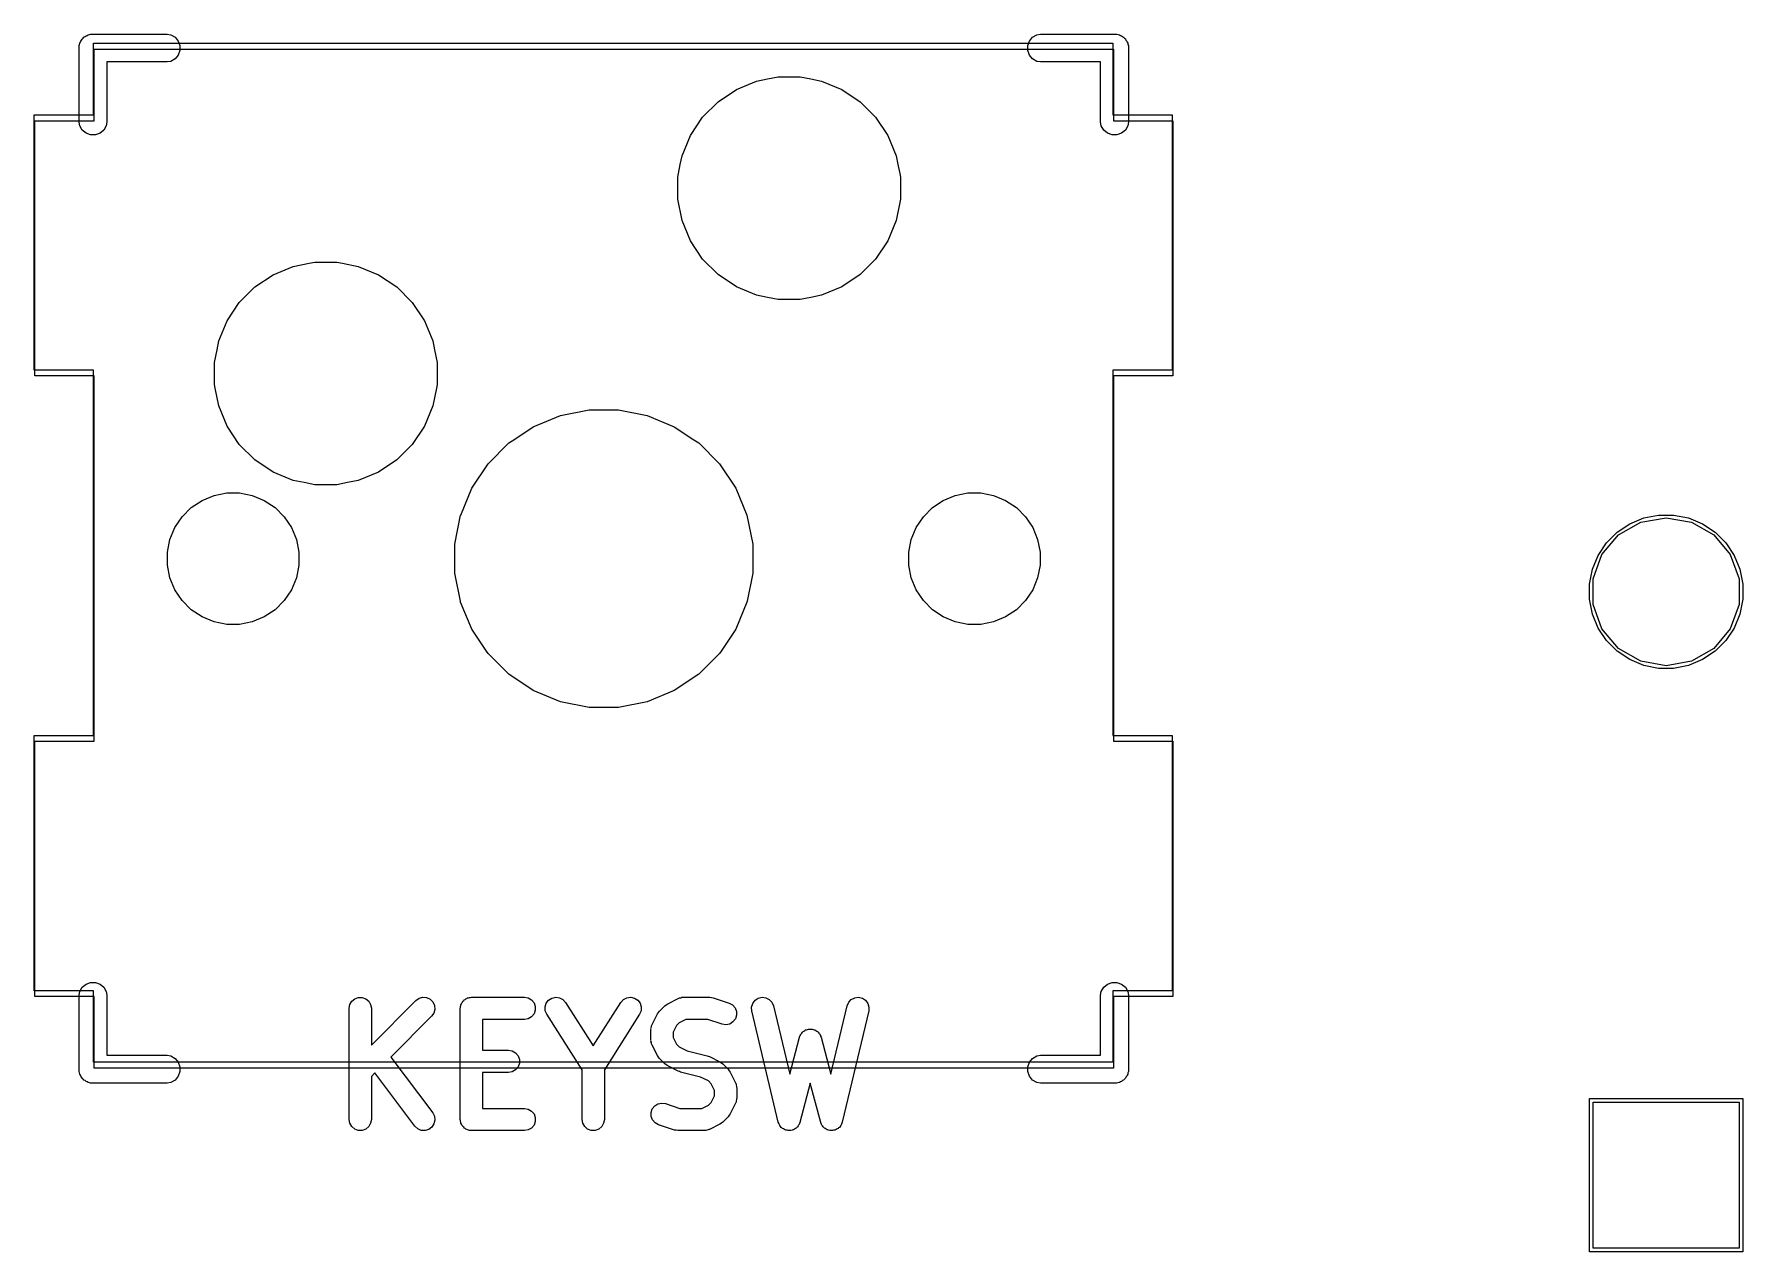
# Model space of a CAD drawing. Header units: millimetres. Extents: x 13 to 222, y -3 to 195.
# Drawn here: x 30.57 to 53.99, y 87.55 to 104.25 of the extents above; entities that cross this region are included whole.
import ezdxf

# ---------------------------------------------------------------- set-up
doc = ezdxf.new("R2010")
doc.units = ezdxf.units.MM
doc.header["$MEASUREMENT"] = 0
doc.layers.add('Ergodox plate', color=7, linetype='Continuous', lineweight=0, true_color=0xf6921e)
doc.layers.add('Orig switch cut', color=7, linetype='Continuous', lineweight=0, true_color=0xde3535)
doc.layers.add('Mask', color=134, linetype='Continuous')
doc.layers.add('Silk', color=142, linetype='Continuous')

msp = doc.modelspace()

# ---------------------------------------------------------------- linework, layer by layer
at = {"layer": 'Ergodox plate'}
msp.add_lwpolyline([(45.351, 104.124), (45.351, 103.144), (46.164, 103.144), (46.164, 99.644), (45.351, 99.644), (45.351, 94.635), (46.164, 94.635), (46.164, 91.135), (45.351, 91.135), (45.351, 90.154), (31.381, 90.154), (31.381, 91.135), (30.568, 91.135), (30.568, 94.635), (31.381, 94.635), (31.381, 99.644), (30.568, 99.644), (30.568, 103.144), (31.381, 103.144), (31.381, 104.124)], close=True, dxfattribs=at)
at = {"layer": 'Mask', "linetype": 'Continuous'}
for p, q in [((40.193, 103.49), (40.47, 103.606)), ((40.47, 103.606), (40.618, 103.635)), ((40.618, 103.635), (40.765, 103.664)), ((40.765, 103.664), (41.066, 103.664)), ((41.066, 103.664), (41.213, 103.635)), ((41.213, 103.635), (41.361, 103.606)), ((41.361, 103.606), (41.638, 103.49)), ((39.73, 103.111), (39.943, 103.323)), ((39.943, 103.323), (40.193, 103.49)), ((41.638, 103.49), (41.888, 103.323)), ((41.888, 103.323), (42.101, 103.111)), ((39.563, 102.861), (39.73, 103.111)), ((42.101, 103.111), (42.268, 102.861)), ((39.448, 102.583), (39.563, 102.861)), ((42.268, 102.861), (42.383, 102.583)), ((39.424, 102.464), (39.448, 102.583)), ((42.383, 102.583), (42.406, 102.464)), ((39.399, 102.337), (39.424, 102.464)), ((42.406, 102.464), (42.432, 102.337)), ((39.389, 102.288), (39.399, 102.337)), ((39.389, 101.988), (39.389, 102.288)), ((42.432, 102.337), (42.441, 102.288)), ((42.441, 102.288), (42.441, 101.988)), ((39.448, 101.693), (39.389, 101.988)), ((42.441, 101.988), (42.383, 101.693)), ((39.563, 101.415), (39.448, 101.693)), ((42.383, 101.693), (42.268, 101.415)), ((39.73, 101.165), (39.563, 101.415)), ((42.268, 101.415), (42.101, 101.165)), ((33.593, 100.783), (33.843, 100.95)), ((33.843, 100.95), (34.12, 101.066)), ((34.12, 101.066), (34.335, 101.108)), ((34.335, 101.108), (34.415, 101.124)), ((34.415, 101.124), (34.716, 101.124)), ((34.716, 101.124), (34.796, 101.108)), ((34.796, 101.108), (35.011, 101.066)), ((35.011, 101.066), (35.288, 100.95)), ((35.288, 100.95), (35.538, 100.783)), ((39.943, 100.953), (39.73, 101.165)), ((40.193, 100.786), (39.943, 100.953)), ((41.888, 100.953), (41.638, 100.786)), ((42.101, 101.165), (41.888, 100.953)), ((33.38, 100.571), (33.593, 100.783)), ((35.538, 100.783), (35.751, 100.571)), ((40.47, 100.671), (40.193, 100.786)), ((41.638, 100.786), (41.361, 100.671)), ((33.213, 100.321), (33.38, 100.571)), ((35.751, 100.571), (35.918, 100.321)), ((40.618, 100.641), (40.47, 100.671)), ((40.765, 100.612), (40.618, 100.641)), ((41.066, 100.612), (40.765, 100.612)), ((41.213, 100.641), (41.066, 100.612)), ((41.361, 100.671), (41.213, 100.641)), ((33.098, 100.043), (33.213, 100.321)), ((35.918, 100.321), (36.033, 100.043)), ((33.074, 99.921), (33.098, 100.043)), ((36.033, 100.043), (36.057, 99.921)), ((33.039, 99.748), (33.074, 99.921)), ((36.057, 99.921), (36.091, 99.748)), ((33.039, 99.448), (33.039, 99.748)), ((36.091, 99.748), (36.091, 99.448)), ((33.05, 99.396), (33.039, 99.448)), ((33.098, 99.153), (33.05, 99.396)), ((36.081, 99.396), (36.033, 99.153)), ((36.091, 99.448), (36.081, 99.396)), ((33.213, 98.875), (33.098, 99.153)), ((36.033, 99.153), (35.918, 98.875)), ((37.78, 99.021), (38.174, 99.099)), ((38.174, 99.099), (38.576, 99.099)), ((38.576, 99.099), (38.971, 99.021)), ((33.38, 98.625), (33.213, 98.875)), ((35.918, 98.875), (35.751, 98.625)), ((37.141, 98.688), (37.409, 98.867)), ((37.409, 98.867), (37.78, 99.021)), ((37.78, 99.021), (37.78, 99.021)), ((37.78, 99.021), (37.78, 99.021)), ((38.971, 99.021), (38.971, 99.021)), ((38.971, 99.021), (38.971, 99.021)), ((38.971, 99.021), (39.342, 98.867)), ((39.342, 98.867), (39.61, 98.688)), ((33.593, 98.413), (33.38, 98.625)), ((35.751, 98.625), (35.538, 98.413)), ((36.79, 98.359), (37.074, 98.644)), ((37.074, 98.644), (37.141, 98.688)), ((39.61, 98.688), (39.677, 98.644)), ((39.677, 98.644), (39.961, 98.359)), ((33.843, 98.246), (33.593, 98.413)), ((35.538, 98.413), (35.288, 98.246)), ((36.567, 98.025), (36.79, 98.359)), ((36.79, 98.359), (36.79, 98.359)), ((39.961, 98.359), (39.961, 98.359)), ((39.961, 98.359), (40.184, 98.025)), ((34.12, 98.131), (33.843, 98.246)), ((34.268, 98.101), (34.12, 98.131)), ((35.011, 98.131), (34.863, 98.101)), ((35.288, 98.246), (35.011, 98.131)), ((32.869, 97.857), (33.033, 97.925)), ((33.033, 97.925), (33.207, 97.959)), ((33.207, 97.959), (33.384, 97.959)), ((33.384, 97.959), (33.558, 97.925)), ((33.558, 97.925), (33.722, 97.857)), ((34.415, 98.072), (34.268, 98.101)), ((34.716, 98.072), (34.415, 98.072)), ((34.863, 98.101), (34.716, 98.072)), ((36.414, 97.656), (36.567, 98.025)), ((40.184, 98.025), (40.337, 97.656)), ((43.029, 97.857), (43.193, 97.925)), ((43.193, 97.925), (43.367, 97.959)), ((43.367, 97.959), (43.544, 97.959)), ((43.544, 97.959), (43.718, 97.925)), ((43.718, 97.925), (43.882, 97.857)), ((32.596, 97.633), (32.721, 97.758)), ((32.721, 97.758), (32.869, 97.857)), ((33.722, 97.857), (33.87, 97.758)), ((33.87, 97.758), (33.995, 97.633)), ((42.756, 97.633), (42.881, 97.758)), ((42.881, 97.758), (43.029, 97.857)), ((43.882, 97.857), (44.03, 97.758)), ((44.03, 97.758), (44.155, 97.633)), ((32.429, 97.321), (32.497, 97.485)), ((32.497, 97.485), (32.596, 97.633)), ((33.995, 97.633), (34.094, 97.485)), ((34.094, 97.485), (34.162, 97.321)), ((36.334, 97.259), (36.413, 97.654)), ((36.413, 97.654), (36.414, 97.656)), ((40.337, 97.656), (40.338, 97.654)), ((40.338, 97.654), (40.416, 97.259)), ((42.589, 97.321), (42.657, 97.485)), ((42.657, 97.485), (42.756, 97.633)), ((44.155, 97.633), (44.254, 97.485)), ((44.254, 97.485), (44.322, 97.321)), ((52.266, 97.421), (52.438, 97.536)), ((52.438, 97.536), (52.629, 97.616)), ((52.629, 97.616), (52.832, 97.656)), ((52.832, 97.656), (53.039, 97.656)), ((53.039, 97.656), (53.242, 97.616)), ((53.242, 97.616), (53.433, 97.536)), ((53.433, 97.536), (53.606, 97.421)), ((32.394, 97.147), (32.429, 97.321)), ((34.162, 97.321), (34.196, 97.147)), ((36.334, 96.857), (36.334, 97.259)), ((40.416, 97.259), (40.416, 96.857)), ((42.554, 97.147), (42.589, 97.321)), ((44.322, 97.321), (44.356, 97.147)), ((52.004, 97.103), (52.119, 97.275)), ((52.119, 97.275), (52.266, 97.421)), ((53.606, 97.421), (53.752, 97.275)), ((53.752, 97.275), (53.867, 97.103)), ((32.394, 96.969), (32.394, 97.147)), ((32.429, 96.795), (32.394, 96.969)), ((34.196, 96.969), (34.162, 96.795)), ((34.196, 97.147), (34.196, 96.969)), ((42.554, 96.969), (42.554, 97.147)), ((42.589, 96.795), (42.554, 96.969)), ((44.356, 96.969), (44.322, 96.795)), ((44.356, 97.147), (44.356, 96.969)), ((51.925, 96.912), (52.004, 97.103)), ((53.867, 97.103), (53.946, 96.912)), ((32.497, 96.631), (32.429, 96.795)), ((34.162, 96.795), (34.094, 96.631)), ((36.41, 96.476), (36.334, 96.857)), ((40.416, 96.857), (40.341, 96.476)), ((42.657, 96.631), (42.589, 96.795)), ((44.322, 96.795), (44.254, 96.631)), ((51.885, 96.708), (51.925, 96.912)), ((53.946, 96.912), (53.987, 96.708)), ((32.596, 96.484), (32.497, 96.631)), ((34.094, 96.631), (33.995, 96.484)), ((42.756, 96.484), (42.657, 96.631)), ((44.254, 96.631), (44.155, 96.484)), ((51.885, 96.501), (51.885, 96.708)), ((51.925, 96.298), (51.885, 96.501)), ((53.987, 96.501), (53.946, 96.298)), ((53.987, 96.708), (53.987, 96.501)), ((32.721, 96.358), (32.596, 96.484)), ((32.869, 96.26), (32.721, 96.358)), ((33.033, 96.192), (32.869, 96.26)), ((33.722, 96.26), (33.558, 96.192)), ((33.87, 96.358), (33.722, 96.26)), ((33.995, 96.484), (33.87, 96.358)), ((36.413, 96.463), (36.41, 96.476)), ((36.567, 96.091), (36.413, 96.463)), ((40.338, 96.463), (40.184, 96.091)), ((40.341, 96.476), (40.338, 96.463)), ((42.881, 96.358), (42.756, 96.484)), ((43.029, 96.26), (42.881, 96.358)), ((43.193, 96.192), (43.029, 96.26)), ((43.882, 96.26), (43.718, 96.192)), ((44.03, 96.358), (43.882, 96.26)), ((44.155, 96.484), (44.03, 96.358)), ((52.004, 96.107), (51.925, 96.298)), ((53.946, 96.298), (53.867, 96.107)), ((33.207, 96.157), (33.033, 96.192)), ((33.384, 96.157), (33.207, 96.157)), ((33.558, 96.192), (33.384, 96.157)), ((36.769, 95.789), (36.567, 96.091)), ((40.184, 96.091), (39.982, 95.789)), ((43.367, 96.157), (43.193, 96.192)), ((43.544, 96.157), (43.367, 96.157)), ((43.718, 96.192), (43.544, 96.157)), ((52.119, 95.935), (52.004, 96.107)), ((53.867, 96.107), (53.752, 95.935)), ((36.79, 95.757), (36.769, 95.789)), ((39.982, 95.789), (39.961, 95.757)), ((52.266, 95.789), (52.119, 95.935)), ((52.438, 95.674), (52.266, 95.789)), ((53.606, 95.789), (53.433, 95.674)), ((53.752, 95.935), (53.606, 95.789)), ((37.074, 95.473), (36.79, 95.757)), ((39.961, 95.757), (39.677, 95.473)), ((52.629, 95.594), (52.438, 95.674)), ((52.832, 95.554), (52.629, 95.594)), ((53.039, 95.554), (52.832, 95.554)), ((53.242, 95.594), (53.039, 95.554)), ((53.433, 95.674), (53.242, 95.594)), ((37.409, 95.249), (37.074, 95.473)), ((37.074, 95.473), (37.074, 95.473)), ((39.677, 95.473), (39.342, 95.249)), ((39.677, 95.473), (39.677, 95.473)), ((37.78, 95.096), (37.409, 95.249)), ((38.174, 95.017), (37.78, 95.096)), ((37.78, 95.096), (37.78, 95.096)), ((37.78, 95.096), (37.78, 95.096)), ((38.971, 95.096), (38.576, 95.017)), ((39.342, 95.249), (38.971, 95.096)), ((38.971, 95.096), (38.971, 95.096)), ((38.971, 95.096), (38.971, 95.096)), ((38.576, 95.017), (38.174, 95.017)), ((51.885, 87.554), (51.885, 89.656)), ((51.885, 89.656), (53.987, 89.656)), ((53.987, 89.656), (53.987, 87.554)), ((53.987, 87.554), (51.885, 87.554))]:
    msp.add_line(p, q, dxfattribs=at)
at = {"layer": 'Orig switch cut'}
msp.add_lwpolyline([(45.36, 104.043), (45.36, 103.063), (46.173, 103.063), (46.173, 99.563), (45.36, 99.563), (45.36, 94.554), (46.173, 94.554), (46.173, 91.054), (45.36, 91.054), (45.36, 90.073), (31.39, 90.073), (31.39, 91.054), (30.577, 91.054), (30.577, 94.554), (31.39, 94.554), (31.39, 99.563), (30.577, 99.563), (30.577, 103.063), (31.39, 103.063), (31.39, 104.043)], close=True, dxfattribs=at)
at = {"layer": 'Silk', "linetype": 'Continuous'}
for p, q in [((31.251, 104.206), (31.266, 104.215)), ((31.266, 104.215), (31.279, 104.226)), ((31.279, 104.226), (31.295, 104.231)), ((31.295, 104.231), (31.309, 104.24)), ((31.309, 104.24), (31.326, 104.243)), ((31.326, 104.243), (31.342, 104.249)), ((31.342, 104.249), (31.359, 104.249)), ((31.359, 104.249), (31.359, 104.249)), ((31.359, 104.249), (32.392, 104.249)), ((32.392, 104.249), (32.442, 104.24)), ((32.442, 104.24), (32.5, 104.206)), ((44.251, 104.206), (44.309, 104.24)), ((44.309, 104.24), (44.359, 104.249)), ((44.359, 104.249), (45.392, 104.249)), ((45.392, 104.249), (45.409, 104.249)), ((45.392, 104.249), (45.392, 104.249)), ((45.409, 104.249), (45.425, 104.243)), ((45.425, 104.243), (45.442, 104.24)), ((45.442, 104.24), (45.456, 104.231)), ((45.456, 104.231), (45.472, 104.226)), ((45.472, 104.226), (45.485, 104.215)), ((45.485, 104.215), (45.5, 104.206)), ((31.185, 104.092), (31.191, 104.108)), ((31.185, 104.075), (31.185, 104.092)), ((31.185, 103.041), (31.185, 104.075)), ((31.185, 104.075), (31.185, 104.075)), ((31.191, 104.108), (31.194, 104.124)), ((31.194, 104.124), (31.202, 104.139)), ((31.202, 104.139), (31.208, 104.155)), ((31.208, 104.155), (31.219, 104.168)), ((31.219, 104.168), (31.227, 104.182)), ((31.227, 104.182), (31.24, 104.193)), ((31.24, 104.193), (31.251, 104.206)), ((32.5, 104.206), (32.543, 104.155)), ((32.543, 104.155), (32.566, 104.092)), ((32.566, 104.025), (32.543, 103.961)), ((32.566, 104.092), (32.566, 104.025)), ((44.185, 104.092), (44.208, 104.155)), ((44.185, 104.025), (44.185, 104.092)), ((44.208, 103.961), (44.185, 104.025)), ((44.208, 104.155), (44.251, 104.206)), ((45.5, 104.206), (45.511, 104.193)), ((45.511, 104.193), (45.524, 104.183)), ((45.524, 104.183), (45.532, 104.168)), ((45.532, 104.168), (45.543, 104.155)), ((45.543, 104.155), (45.549, 104.139)), ((45.549, 104.139), (45.557, 104.124)), ((45.557, 104.124), (45.56, 104.108)), ((45.56, 104.108), (45.566, 104.092)), ((45.566, 104.092), (45.566, 104.075)), ((45.566, 104.075), (45.566, 104.075)), ((45.566, 104.075), (45.566, 103.041)), ((32.392, 103.868), (31.566, 103.868)), ((31.566, 103.868), (31.566, 103.041)), ((32.442, 103.876), (32.392, 103.868)), ((32.5, 103.91), (32.442, 103.876)), ((32.543, 103.961), (32.5, 103.91)), ((44.251, 103.91), (44.208, 103.961)), ((44.309, 103.876), (44.251, 103.91)), ((44.359, 103.868), (44.309, 103.876)), ((45.185, 103.868), (44.359, 103.868)), ((45.185, 103.041), (45.185, 103.868)), ((31.194, 102.992), (31.185, 103.041)), ((31.227, 102.934), (31.194, 102.992)), ((31.279, 102.891), (31.227, 102.934)), ((31.342, 102.868), (31.279, 102.891)), ((31.409, 102.868), (31.342, 102.868)), ((31.472, 102.891), (31.409, 102.868)), ((31.524, 102.934), (31.472, 102.891)), ((31.557, 102.992), (31.524, 102.934)), ((31.566, 103.041), (31.557, 102.992)), ((45.194, 102.992), (45.185, 103.041)), ((45.227, 102.934), (45.194, 102.992)), ((45.279, 102.891), (45.227, 102.934)), ((45.342, 102.868), (45.279, 102.891)), ((45.409, 102.868), (45.342, 102.868)), ((45.472, 102.891), (45.409, 102.868)), ((45.524, 102.934), (45.472, 102.891)), ((45.557, 102.992), (45.524, 102.934)), ((45.566, 103.041), (45.557, 102.992)), ((52.283, 97.383), (52.588, 97.559)), ((52.588, 97.559), (52.936, 97.62)), ((52.936, 97.62), (53.283, 97.559)), ((53.283, 97.559), (53.588, 97.383)), ((52.056, 97.113), (52.283, 97.383)), ((53.588, 97.383), (53.815, 97.113)), ((51.936, 96.781), (52.056, 97.113)), ((53.815, 97.113), (53.936, 96.781)), ((51.936, 96.429), (51.936, 96.781)), ((53.936, 96.781), (53.936, 96.429)), ((52.056, 96.097), (51.936, 96.429)), ((53.936, 96.429), (53.815, 96.097)), ((52.283, 95.827), (52.056, 96.097)), ((53.815, 96.097), (53.588, 95.827)), ((52.588, 95.651), (52.283, 95.827)), ((53.588, 95.827), (53.283, 95.651)), ((52.936, 95.59), (52.588, 95.651)), ((53.283, 95.651), (52.936, 95.59)), ((31.185, 91.075), (31.194, 91.124)), ((31.194, 91.124), (31.227, 91.182)), ((31.227, 91.182), (31.279, 91.226)), ((31.279, 91.226), (31.342, 91.249)), ((31.342, 91.249), (31.409, 91.249)), ((31.409, 91.249), (31.472, 91.226)), ((31.472, 91.226), (31.524, 91.183)), ((31.524, 91.183), (31.557, 91.124)), ((31.557, 91.124), (31.566, 91.075)), ((45.185, 91.075), (45.194, 91.124)), ((45.194, 91.124), (45.227, 91.183)), ((45.227, 91.183), (45.279, 91.226)), ((45.279, 91.226), (45.342, 91.249)), ((45.342, 91.249), (45.409, 91.249)), ((45.409, 91.249), (45.472, 91.226)), ((45.472, 91.226), (45.524, 91.183)), ((45.524, 91.183), (45.557, 91.124)), ((45.557, 91.124), (45.566, 91.075)), ((31.185, 90.092), (31.185, 91.075)), ((31.566, 91.075), (31.566, 90.249)), ((34.885, 90.893), (34.894, 90.945)), ((34.885, 89.369), (34.885, 90.893)), ((34.894, 90.945), (34.92, 90.991)), ((34.92, 90.991), (34.961, 91.025)), ((34.961, 91.025), (35.011, 91.043)), ((35.011, 91.043), (35.064, 91.043)), ((35.064, 91.043), (35.113, 91.025)), ((35.113, 91.025), (35.154, 90.991)), ((35.154, 90.991), (35.18, 90.945)), ((35.18, 90.945), (35.19, 90.893)), ((35.19, 90.39), (35.8, 91)), ((35.19, 90.893), (35.19, 90.39)), ((35.8, 91), (35.844, 91.031)), ((35.844, 91.031), (35.895, 91.045)), ((35.895, 91.045), (35.947, 91.04)), ((35.947, 91.04), (35.995, 91.018)), ((35.995, 91.018), (36.033, 90.98)), ((36.033, 90.98), (36.055, 90.932)), ((36.06, 90.879), (36.046, 90.828)), ((36.055, 90.932), (36.06, 90.879)), ((36.409, 90.893), (36.411, 90.906)), ((36.409, 89.369), (36.409, 90.893)), ((36.411, 90.919), (36.416, 90.932)), ((36.411, 90.906), (36.411, 90.919)), ((36.416, 90.932), (36.418, 90.945)), ((36.418, 90.945), (36.425, 90.956)), ((36.425, 90.956), (36.429, 90.969)), ((36.429, 90.969), (36.438, 90.979)), ((36.438, 90.979), (36.444, 90.991)), ((36.444, 90.991), (36.455, 90.999)), ((36.455, 90.999), (36.463, 91.009)), ((36.463, 91.009), (36.475, 91.016)), ((36.475, 91.016), (36.485, 91.025)), ((36.485, 91.025), (36.497, 91.029)), ((36.497, 91.029), (36.509, 91.036)), ((36.509, 91.036), (36.522, 91.038)), ((36.522, 91.038), (36.535, 91.043)), ((36.535, 91.043), (36.548, 91.043)), ((36.548, 91.043), (36.561, 91.045)), ((36.561, 91.045), (37.287, 91.045)), ((37.287, 91.045), (37.339, 91.036)), ((37.339, 91.036), (37.385, 91.009)), ((37.385, 91.009), (37.419, 90.969)), ((37.419, 90.969), (37.437, 90.919)), ((37.437, 90.866), (37.419, 90.817)), ((37.437, 90.919), (37.437, 90.866)), ((37.571, 90.913), (37.587, 90.963)), ((37.573, 90.86), (37.571, 90.913)), ((37.587, 90.963), (37.619, 91.005)), ((37.619, 91.005), (37.664, 91.034)), ((37.664, 91.034), (37.716, 91.045)), ((37.716, 91.045), (37.768, 91.038)), ((37.768, 91.038), (37.815, 91.014)), ((37.815, 91.014), (37.851, 90.975)), ((37.851, 90.975), (38.23, 90.378)), ((38.23, 90.378), (38.61, 90.975)), ((38.61, 90.975), (38.645, 91.014)), ((38.645, 91.014), (38.692, 91.038)), ((38.692, 91.038), (38.745, 91.045)), ((38.745, 91.045), (38.797, 91.034)), ((38.797, 91.034), (38.841, 91.005)), ((38.841, 91.005), (38.873, 90.963)), ((38.873, 90.963), (38.889, 90.913)), ((38.889, 90.913), (38.887, 90.86)), ((39.138, 90.855), (39.211, 90.928)), ((39.211, 90.928), (39.231, 90.942)), ((39.231, 90.942), (39.251, 90.956)), ((39.251, 90.956), (39.396, 91.029)), ((39.396, 91.029), (39.404, 91.032)), ((39.404, 91.032), (39.412, 91.036)), ((39.412, 91.036), (39.429, 91.039)), ((39.429, 91.039), (39.447, 91.044)), ((39.447, 91.044), (39.455, 91.044)), ((39.455, 91.044), (39.464, 91.045)), ((39.464, 91.045), (39.827, 91.045)), ((39.827, 91.045), (39.851, 91.041)), ((39.851, 91.041), (39.875, 91.037)), ((39.875, 91.037), (40.093, 90.965)), ((40.093, 90.965), (40.139, 90.94)), ((40.139, 90.94), (40.174, 90.9)), ((40.174, 90.9), (40.194, 90.851)), ((40.401, 90.91), (40.416, 90.961)), ((40.404, 90.857), (40.401, 90.91)), ((40.416, 90.961), (40.448, 91.003)), ((40.448, 91.003), (40.492, 91.033)), ((40.492, 91.033), (40.544, 91.045)), ((40.544, 91.045), (40.596, 91.039)), ((40.596, 91.039), (40.643, 91.015)), ((40.643, 91.015), (40.68, 90.977)), ((40.68, 90.977), (40.701, 90.928)), ((40.701, 90.928), (40.924, 89.992)), ((41.488, 89.992), (41.711, 90.928)), ((41.711, 90.928), (41.732, 90.977)), ((41.732, 90.977), (41.768, 91.015)), ((41.768, 91.015), (41.815, 91.039)), ((41.815, 91.039), (41.868, 91.045)), ((41.868, 91.045), (41.919, 91.033)), ((41.919, 91.033), (41.964, 91.003)), ((41.964, 91.003), (41.995, 90.961)), ((41.995, 90.961), (42.01, 90.91)), ((42.01, 90.91), (42.007, 90.857)), ((45.185, 90.249), (45.185, 91.075)), ((45.566, 91.075), (45.566, 90.041)), ((36.016, 90.785), (35.456, 90.225)), ((36.046, 90.828), (36.016, 90.785)), ((37.287, 90.74), (36.714, 90.74)), ((36.714, 90.74), (36.714, 90.319)), ((37.339, 90.75), (37.287, 90.74)), ((37.385, 90.776), (37.339, 90.75)), ((37.419, 90.817), (37.385, 90.776)), ((37.594, 90.811), (37.573, 90.86)), ((38.078, 90.05), (37.594, 90.811)), ((38.867, 90.811), (38.383, 90.05)), ((38.887, 90.86), (38.867, 90.811)), ((39.022, 90.62), (39.027, 90.637)), ((39.027, 90.637), (39.03, 90.655)), ((39.03, 90.655), (39.035, 90.662)), ((39.035, 90.662), (39.037, 90.671)), ((39.037, 90.671), (39.11, 90.816)), ((39.11, 90.816), (39.124, 90.835)), ((39.124, 90.835), (39.138, 90.855)), ((39.372, 90.657), (39.326, 90.566)), ((39.409, 90.695), (39.372, 90.657)), ((39.5, 90.74), (39.409, 90.695)), ((39.802, 90.74), (39.5, 90.74)), ((39.996, 90.676), (39.802, 90.74)), ((40.049, 90.668), (39.996, 90.676)), ((40.101, 90.678), (40.049, 90.668)), ((40.146, 90.706), (40.101, 90.678)), ((40.179, 90.748), (40.146, 90.706)), ((40.195, 90.798), (40.179, 90.748)), ((40.194, 90.851), (40.195, 90.798)), ((40.767, 89.333), (40.404, 90.857)), ((42.007, 90.857), (41.644, 89.333)), ((39.021, 90.602), (39.023, 90.611)), ((39.021, 90.457), (39.021, 90.602)), ((39.023, 90.449), (39.021, 90.457)), ((39.023, 90.611), (39.022, 90.62)), ((39.022, 90.44), (39.023, 90.449)), ((39.027, 90.423), (39.022, 90.44)), ((39.03, 90.405), (39.027, 90.423)), ((39.035, 90.398), (39.03, 90.405)), ((39.037, 90.389), (39.035, 90.398)), ((39.326, 90.566), (39.326, 90.493)), ((39.326, 90.493), (39.372, 90.402)), ((39.372, 90.402), (39.409, 90.365)), ((40.924, 89.992), (41.058, 90.497)), ((41.058, 90.497), (41.064, 90.509)), ((41.064, 90.509), (41.068, 90.522)), ((41.068, 90.522), (41.075, 90.533)), ((41.075, 90.533), (41.081, 90.545)), ((41.081, 90.545), (41.09, 90.554)), ((41.09, 90.554), (41.098, 90.565)), ((41.098, 90.565), (41.109, 90.573)), ((41.109, 90.573), (41.118, 90.582)), ((41.118, 90.582), (41.13, 90.588)), ((41.13, 90.588), (41.141, 90.596)), ((41.141, 90.596), (41.154, 90.599)), ((41.154, 90.599), (41.166, 90.604)), ((41.166, 90.604), (41.18, 90.606)), ((41.18, 90.606), (41.193, 90.609)), ((41.193, 90.609), (41.206, 90.608)), ((41.206, 90.608), (41.219, 90.609)), ((41.219, 90.609), (41.232, 90.606)), ((41.232, 90.606), (41.245, 90.604)), ((41.245, 90.604), (41.257, 90.599)), ((41.257, 90.599), (41.27, 90.596)), ((41.27, 90.596), (41.281, 90.588)), ((41.281, 90.588), (41.293, 90.582)), ((41.293, 90.582), (41.303, 90.573)), ((41.303, 90.573), (41.313, 90.565)), ((41.313, 90.565), (41.321, 90.554)), ((41.321, 90.554), (41.331, 90.545)), ((41.331, 90.545), (41.336, 90.533)), ((41.336, 90.533), (41.344, 90.522)), ((41.344, 90.522), (41.347, 90.509)), ((41.347, 90.509), (41.353, 90.497)), ((41.353, 90.497), (41.488, 89.992)), ((31.566, 90.249), (32.392, 90.249)), ((32.392, 90.249), (32.442, 90.24)), ((32.442, 90.24), (32.5, 90.206)), ((32.5, 90.206), (32.543, 90.155)), ((35.456, 90.225), (36.03, 89.46)), ((36.714, 90.319), (37.069, 90.319)), ((37.069, 90.319), (37.121, 90.31)), ((37.121, 90.31), (37.167, 90.284)), ((37.167, 90.284), (37.201, 90.243)), ((37.201, 90.243), (37.219, 90.193)), ((37.219, 90.193), (37.219, 90.141)), ((39.11, 90.244), (39.037, 90.389)), ((39.124, 90.224), (39.11, 90.244)), ((39.138, 90.204), (39.124, 90.224)), ((39.211, 90.132), (39.138, 90.204)), ((39.409, 90.365), (39.517, 90.311)), ((39.517, 90.311), (39.791, 90.242)), ((39.791, 90.242), (39.806, 90.236)), ((39.806, 90.236), (39.822, 90.231)), ((39.822, 90.231), (39.968, 90.158)), ((44.208, 90.155), (44.251, 90.206)), ((44.251, 90.206), (44.309, 90.24)), ((44.309, 90.24), (44.359, 90.249)), ((44.359, 90.249), (45.185, 90.249)), ((31.185, 90.025), (31.185, 90.092)), ((31.191, 90.009), (31.185, 90.025)), ((31.194, 89.992), (31.191, 90.009)), ((31.202, 89.977), (31.194, 89.992)), ((31.208, 89.961), (31.202, 89.977)), ((31.219, 89.948), (31.208, 89.961)), ((31.227, 89.934), (31.219, 89.948)), ((31.24, 89.923), (31.227, 89.934)), ((32.543, 89.961), (32.5, 89.91)), ((32.543, 90.155), (32.566, 90.092)), ((32.566, 90.025), (32.543, 89.961)), ((32.566, 90.092), (32.566, 90.025)), ((35.238, 90.008), (35.19, 89.959)), ((35.19, 89.959), (35.19, 89.369)), ((35.786, 89.277), (35.238, 90.008)), ((37.069, 90.015), (36.714, 90.015)), ((36.714, 90.015), (36.714, 89.521)), ((37.121, 90.024), (37.069, 90.015)), ((37.167, 90.05), (37.121, 90.024)), ((37.201, 90.091), (37.167, 90.05)), ((37.219, 90.141), (37.201, 90.091)), ((38.078, 89.369), (38.078, 90.05)), ((38.383, 90.05), (38.383, 89.369)), ((39.231, 90.118), (39.211, 90.132)), ((39.251, 90.103), (39.231, 90.118)), ((39.396, 90.031), (39.251, 90.103)), ((39.412, 90.026), (39.396, 90.031)), ((39.427, 90.019), (39.412, 90.026)), ((39.701, 89.951), (39.427, 90.019)), ((39.809, 89.897), (39.701, 89.951)), ((39.968, 90.158), (39.987, 90.144)), ((39.987, 90.144), (40.007, 90.13)), ((40.007, 90.13), (40.08, 90.057)), ((40.08, 90.057), (40.094, 90.037)), ((40.094, 90.037), (40.108, 90.017)), ((40.108, 90.017), (40.181, 89.872)), ((44.185, 90.092), (44.208, 90.155)), ((44.185, 90.025), (44.185, 90.092)), ((44.208, 89.961), (44.185, 90.025)), ((44.251, 89.91), (44.208, 89.961)), ((45.524, 89.934), (45.511, 89.923)), ((45.532, 89.948), (45.524, 89.934)), ((45.543, 89.961), (45.532, 89.948)), ((45.549, 89.977), (45.543, 89.961)), ((45.557, 89.992), (45.549, 89.977)), ((45.56, 90.009), (45.557, 89.992)), ((45.566, 90.025), (45.56, 90.009)), ((45.566, 90.041), (45.566, 90.041)), ((45.566, 90.041), (45.566, 90.025)), ((31.251, 89.91), (31.24, 89.923)), ((31.266, 89.902), (31.251, 89.91)), ((31.279, 89.891), (31.266, 89.902)), ((31.295, 89.885), (31.279, 89.891)), ((31.309, 89.876), (31.295, 89.885)), ((31.326, 89.873), (31.309, 89.876)), ((31.342, 89.868), (31.326, 89.873)), ((31.359, 89.868), (31.342, 89.868)), ((32.392, 89.868), (31.359, 89.868)), ((31.359, 89.868), (31.359, 89.868)), ((32.442, 89.876), (32.392, 89.868)), ((32.5, 89.91), (32.442, 89.876)), ((39.847, 89.859), (39.809, 89.897)), ((39.892, 89.768), (39.847, 89.859)), ((39.847, 89.604), (39.892, 89.695)), ((39.892, 89.695), (39.892, 89.768)), ((40.181, 89.872), (40.183, 89.864)), ((40.183, 89.864), (40.188, 89.856)), ((40.188, 89.856), (40.191, 89.839)), ((40.191, 89.839), (40.196, 89.822)), ((40.196, 89.822), (40.195, 89.813)), ((40.195, 89.813), (40.197, 89.804)), ((40.197, 89.804), (40.197, 89.659)), ((41.206, 89.866), (41.063, 89.329)), ((41.349, 89.329), (41.206, 89.866)), ((44.309, 89.876), (44.251, 89.91)), ((44.359, 89.868), (44.309, 89.876)), ((45.392, 89.868), (44.359, 89.868)), ((45.409, 89.868), (45.392, 89.868)), ((45.392, 89.868), (45.392, 89.868)), ((45.425, 89.873), (45.409, 89.868)), ((45.442, 89.876), (45.425, 89.873)), ((45.456, 89.885), (45.442, 89.876)), ((45.472, 89.891), (45.456, 89.885)), ((45.485, 89.902), (45.472, 89.891)), ((45.5, 89.91), (45.485, 89.902)), ((45.511, 89.923), (45.5, 89.91)), ((36.03, 89.46), (36.054, 89.413)), ((36.714, 89.521), (37.287, 89.521)), ((37.287, 89.521), (37.339, 89.512)), ((37.339, 89.512), (37.385, 89.485)), ((37.385, 89.485), (37.419, 89.445)), ((39.023, 89.464), (39.04, 89.514)), ((39.024, 89.411), (39.023, 89.464)), ((39.04, 89.514), (39.073, 89.555)), ((39.073, 89.555), (39.118, 89.583)), ((39.118, 89.583), (39.17, 89.594)), ((39.17, 89.594), (39.222, 89.586)), ((39.222, 89.586), (39.416, 89.521)), ((39.416, 89.521), (39.718, 89.521)), ((39.718, 89.521), (39.809, 89.567)), ((39.809, 89.567), (39.847, 89.604)), ((40.181, 89.591), (40.108, 89.446)), ((40.183, 89.599), (40.181, 89.591)), ((40.188, 89.607), (40.183, 89.599)), ((40.191, 89.624), (40.188, 89.607)), ((40.196, 89.642), (40.191, 89.624)), ((40.197, 89.659), (40.195, 89.65)), ((40.195, 89.65), (40.196, 89.642)), ((51.936, 87.605), (51.936, 89.605)), ((51.936, 89.605), (53.936, 89.605)), ((53.936, 89.605), (53.936, 87.605)), ((34.894, 89.317), (34.885, 89.369)), ((34.92, 89.271), (34.894, 89.317)), ((34.961, 89.237), (34.92, 89.271)), ((35.011, 89.219), (34.961, 89.237)), ((35.113, 89.237), (35.064, 89.219)), ((35.154, 89.271), (35.113, 89.237)), ((35.18, 89.317), (35.154, 89.271)), ((35.19, 89.369), (35.18, 89.317)), ((35.825, 89.241), (35.786, 89.277)), ((35.873, 89.22), (35.825, 89.241)), ((35.977, 89.233), (35.926, 89.217)), ((36.019, 89.265), (35.977, 89.233)), ((36.048, 89.309), (36.019, 89.265)), ((36.06, 89.36), (36.048, 89.309)), ((36.054, 89.413), (36.06, 89.36)), ((36.411, 89.356), (36.409, 89.369)), ((36.411, 89.342), (36.411, 89.356)), ((36.416, 89.33), (36.411, 89.342)), ((36.418, 89.317), (36.416, 89.33)), ((36.425, 89.305), (36.418, 89.317)), ((36.429, 89.293), (36.425, 89.305)), ((36.438, 89.282), (36.429, 89.293)), ((36.444, 89.271), (36.438, 89.282)), ((36.455, 89.262), (36.444, 89.271)), ((36.463, 89.252), (36.455, 89.262)), ((36.475, 89.245), (36.463, 89.252)), ((36.485, 89.237), (36.475, 89.245)), ((36.497, 89.232), (36.485, 89.237)), ((36.509, 89.226), (36.497, 89.232)), ((36.522, 89.223), (36.509, 89.226)), ((37.339, 89.226), (37.287, 89.216)), ((37.385, 89.252), (37.339, 89.226)), ((37.419, 89.293), (37.385, 89.252)), ((37.419, 89.445), (37.437, 89.395)), ((37.437, 89.342), (37.419, 89.293)), ((37.437, 89.395), (37.437, 89.342)), ((38.087, 89.317), (38.078, 89.369)), ((38.114, 89.271), (38.087, 89.317)), ((38.154, 89.237), (38.114, 89.271)), ((38.204, 89.219), (38.154, 89.237)), ((38.306, 89.237), (38.257, 89.219)), ((38.347, 89.271), (38.306, 89.237)), ((38.373, 89.317), (38.347, 89.271)), ((38.383, 89.369), (38.373, 89.317)), ((39.044, 89.362), (39.024, 89.411)), ((39.079, 89.322), (39.044, 89.362)), ((39.125, 89.297), (39.079, 89.322)), ((39.343, 89.224), (39.125, 89.297)), ((39.806, 89.226), (39.789, 89.222)), ((39.814, 89.23), (39.806, 89.226)), ((39.822, 89.232), (39.814, 89.23)), ((39.968, 89.305), (39.822, 89.232)), ((39.987, 89.32), (39.968, 89.305)), ((40.007, 89.334), (39.987, 89.32)), ((40.08, 89.406), (40.007, 89.334)), ((40.094, 89.426), (40.08, 89.406)), ((40.108, 89.446), (40.094, 89.426)), ((40.773, 89.319), (40.767, 89.333)), ((40.777, 89.304), (40.773, 89.319)), ((40.784, 89.295), (40.777, 89.304)), ((40.788, 89.285), (40.784, 89.295)), ((40.799, 89.274), (40.788, 89.285)), ((40.808, 89.261), (40.799, 89.274)), ((40.817, 89.254), (40.808, 89.261)), ((40.825, 89.246), (40.817, 89.254)), ((40.838, 89.239), (40.825, 89.246)), ((40.851, 89.231), (40.838, 89.239)), ((40.862, 89.228), (40.851, 89.231)), ((40.872, 89.223), (40.862, 89.228)), ((40.965, 89.226), (40.955, 89.222)), ((40.976, 89.229), (40.965, 89.226)), ((40.989, 89.237), (40.976, 89.229)), ((41.003, 89.244), (40.989, 89.237)), ((41.011, 89.252), (41.003, 89.244)), ((41.02, 89.258), (41.011, 89.252)), ((41.029, 89.27), (41.02, 89.258)), ((41.04, 89.281), (41.029, 89.27)), ((41.045, 89.292), (41.04, 89.281)), ((41.052, 89.3), (41.045, 89.292)), ((41.056, 89.315), (41.052, 89.3)), ((41.063, 89.329), (41.056, 89.315)), ((41.355, 89.315), (41.349, 89.329)), ((41.36, 89.3), (41.355, 89.315)), ((41.366, 89.292), (41.36, 89.3)), ((41.371, 89.281), (41.366, 89.292)), ((41.382, 89.27), (41.371, 89.281)), ((41.391, 89.258), (41.382, 89.27)), ((41.401, 89.252), (41.391, 89.258)), ((41.408, 89.244), (41.401, 89.252)), ((41.422, 89.237), (41.408, 89.244)), ((41.435, 89.229), (41.422, 89.237)), ((41.446, 89.226), (41.435, 89.229)), ((41.456, 89.222), (41.446, 89.226)), ((41.549, 89.228), (41.54, 89.223)), ((41.56, 89.231), (41.549, 89.228)), ((41.573, 89.239), (41.56, 89.231)), ((41.587, 89.246), (41.573, 89.239)), ((41.594, 89.254), (41.587, 89.246)), ((41.604, 89.261), (41.594, 89.254)), ((41.613, 89.274), (41.604, 89.261)), ((41.623, 89.285), (41.613, 89.274)), ((41.628, 89.295), (41.623, 89.285)), ((41.634, 89.304), (41.628, 89.295)), ((41.638, 89.319), (41.634, 89.304)), ((41.644, 89.333), (41.638, 89.319)), ((35.064, 89.219), (35.011, 89.219)), ((35.926, 89.217), (35.873, 89.22)), ((36.535, 89.219), (36.522, 89.223)), ((36.548, 89.219), (36.535, 89.219)), ((36.561, 89.216), (36.548, 89.219)), ((37.287, 89.216), (36.561, 89.216)), ((38.257, 89.219), (38.204, 89.219)), ((39.367, 89.221), (39.343, 89.224)), ((39.391, 89.216), (39.367, 89.221)), ((39.754, 89.216), (39.391, 89.216)), ((39.763, 89.218), (39.754, 89.216)), ((39.772, 89.217), (39.763, 89.218)), ((39.789, 89.222), (39.772, 89.217)), ((40.887, 89.221), (40.872, 89.223)), ((40.902, 89.217), (40.887, 89.221)), ((40.913, 89.218), (40.902, 89.217)), ((40.924, 89.217), (40.913, 89.218)), ((40.94, 89.22), (40.924, 89.217)), ((40.955, 89.222), (40.94, 89.22)), ((41.472, 89.22), (41.456, 89.222)), ((41.487, 89.217), (41.472, 89.22)), ((41.498, 89.218), (41.487, 89.217)), ((41.509, 89.217), (41.498, 89.218)), ((41.524, 89.221), (41.509, 89.217)), ((41.54, 89.223), (41.524, 89.221)), ((53.936, 87.605), (51.936, 87.605))]:
    msp.add_line(p, q, dxfattribs=at)

doc.saveas('drawing.dxf')
